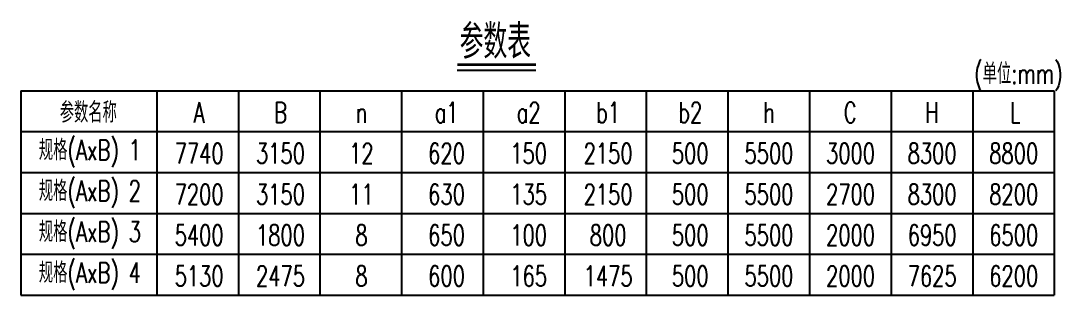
# Model space of a CAD drawing. Extents: x 4349 to 271026, y -15323 to -8945.
# Drawn here: x 5162.2 to 5315.1, y -11158.1 to -11117.8 of the extents above; entities that cross this region are included whole.
import ezdxf
from ezdxf.enums import TextEntityAlignment as Align

# ---------------------------------------------------------------- set-up
doc = ezdxf.new("R2010")
doc.units = 0
doc.header["$LTSCALE"] = 2
doc.layers.add('文字', color=7, linetype='CONTINUOUS')
doc.layers.add('结构1', color=1, linetype='CONTINUOUS')
doc.styles.get("Standard").update_dxf_attribs({"font": 'simplex1.shx', "width": 0.7, "bigfont": 'hztxt.shx'})

msp = doc.modelspace()

# ---------------------------------------------------------------- linework, layer by layer
at = {"layer": '文字'}
for p, q in [((5226.42774, -11125.09826), (5238.0026, -11125.09826)), ((5182.24356, -11128.09826), (5182.24356, -11158.09826)), ((5194.24356, -11128.09826), (5194.24356, -11158.09826)), ((5206.24356, -11128.09826), (5206.24356, -11158.09826)), ((5218.24356, -11128.09826), (5218.24356, -11158.09826)), ((5230.24356, -11128.09826), (5230.24356, -11158.09826)), ((5242.24356, -11128.09826), (5242.24356, -11158.09826)), ((5254.24356, -11128.09826), (5254.24356, -11158.09826)), ((5266.24356, -11128.09826), (5266.24356, -11158.09826)), ((5278.24356, -11128.09826), (5278.24356, -11158.09826)), ((5290.24356, -11128.09826), (5290.24356, -11158.09826)), ((5302.24356, -11128.09826), (5302.24356, -11158.09826)), ((5162.24356, -11134.09826), (5314.24356, -11134.09826)), ((5162.24356, -11140.09826), (5314.24356, -11140.09826)), ((5162.24356, -11146.09826), (5314.24356, -11146.09826)), ((5162.24356, -11152.09826), (5314.24356, -11152.09826))]:
    msp.add_line(p, q, dxfattribs=at)
at = {"layer": '文字', "const_width": 0.4}
msp.add_lwpolyline([(5226.42774, -11124.27407), (5238.0026, -11124.27407)], dxfattribs=at)
at = {"layer": '结构1', "linetype": 'Continuous'}
for p, q in [((5162.24356, -11128.09826), (5314.24356, -11128.09826)), ((5162.24356, -11128.09826), (5162.24356, -11158.09826)), ((5314.24356, -11128.09826), (5314.24356, -11158.09826)), ((5162.24356, -11158.09826), (5314.24356, -11158.09826))]:
    msp.add_line(p, q, dxfattribs=at)

# ---------------------------------------------------------------- texts
at = {"layer": '文字', "width": 0.7}
msp.add_text('参数表', height=5, dxfattribs=at).set_placement((5232.03338, -11120.88785), align=Align.MIDDLE_CENTER)
msp.add_text('(单位:mm)', height=3, dxfattribs=at).set_placement((5302.45471, -11127.09151))
at = {"layer": '文字', "char_height": 3, "attachment_point": 5}
for s, insert, width in [('参数名称', (5172.17327, -11131.28362), 11.4090909), ('A', (5188.4689, -11131.28362), 11.4090909), ('B', (5200.43367, -11131.28362), 11.4090909), ('a1', (5224.86306, -11131.28362), 11.4090909), ('a2', (5236.93891, -11131.28362), 11.4090909), ('b1', (5248.62596, -11131.28362), 11.4090909), ('b2', (5260.70179, -11131.28362), 11.4090909), ('h', (5272.27776, -11131.28362), 11.4090909), ('C', (5284.22446, -11131.28362), 11.4090909), ('H', (5296.22446, -11131.28362), 11.4090909), ('L', (5308.485, -11131.28362), 11.4090909), ('n', (5212.34288, -11131.28362), 11.4090909), ('规格(AxB) 1', (5172.40251, -11137.29344), 18.1258522), ('7740', (5188.4689, -11137.29344), 11.4090909), ('3150', (5200.43367, -11137.29344), 11.4090909), ('12', (5212.34288, -11137.29344), 11.4090909), ('620', (5224.86306, -11137.29344), 11.4090909), ('150', (5236.93891, -11137.29344), 11.4090909), ('2150', (5248.62596, -11137.29344), 11.4090909), ('500', (5260.70179, -11137.29344), 11.4090909), ('5500', (5272.27776, -11137.29344), 11.4090909), ('3000', (5284.27776, -11137.29344), 11.4090909), ('8300', (5296.27776, -11137.29344), 11.4090909), ('8800', (5308.27776, -11137.29344), 11.4090909), ('规格(AxB) 2', (5172.40251, -11143.29344), 18.1258522), ('7200', (5188.4689, -11143.29344), 11.4090909), ('3150', (5200.43367, -11143.29344), 11.4090909), ('11', (5212.34288, -11143.29344), 11.4090909), ('630', (5224.86306, -11143.29344), 11.4090909), ('135', (5236.93891, -11143.29344), 11.4090909), ('2150', (5248.62596, -11143.29344), 11.4090909), ('500', (5260.70179, -11143.29344), 11.4090909), ('5500', (5272.27776, -11143.29344), 11.4090909), ('2700', (5284.27776, -11143.29344), 11.4090909), ('8300', (5296.27776, -11143.29344), 11.4090909), ('8200', (5308.27776, -11143.29344), 11.4090909), ('规格(AxB) 3', (5172.40251, -11149.29344), 18.1258522), ('5400', (5188.4689, -11149.29344), 11.4090909), ('1800', (5200.43367, -11149.29344), 11.4090909), ('8', (5212.34288, -11149.29344), 11.4090909), ('650', (5224.86306, -11149.29344), 11.4090909), ('100', (5236.93891, -11149.29344), 11.4090909), ('800', (5248.62596, -11149.29344), 11.4090909), ('500', (5260.70179, -11149.29344), 11.4090909), ('5500', (5272.27776, -11149.29344), 11.4090909), ('2000', (5284.27776, -11149.29344), 11.4090909), ('6950', (5296.27776, -11149.29344), 11.4090909), ('6500', (5308.27776, -11149.29344), 11.4090909), ('规格(AxB) 4', (5172.40251, -11155.29344), 18.1258522), ('5130', (5188.4689, -11155.29344), 11.4090909), ('2475', (5200.43367, -11155.29344), 11.4090909), ('8', (5212.34288, -11155.29344), 11.4090909), ('600', (5224.86306, -11155.29344), 11.4090909), ('165', (5236.93891, -11155.29344), 11.4090909), ('1475', (5248.62596, -11155.29344), 11.4090909), ('500', (5260.70179, -11155.29344), 11.4090909), ('5500', (5272.27776, -11155.29344), 11.4090909), ('2000', (5284.27776, -11155.29344), 11.4090909), ('7625', (5296.27776, -11155.29344), 11.4090909), ('6200', (5308.27776, -11155.29344), 11.4090909)]:
    msp.add_mtext(s, dxfattribs=dict(at, insert=insert, width=width))

doc.saveas('drawing.dxf')
